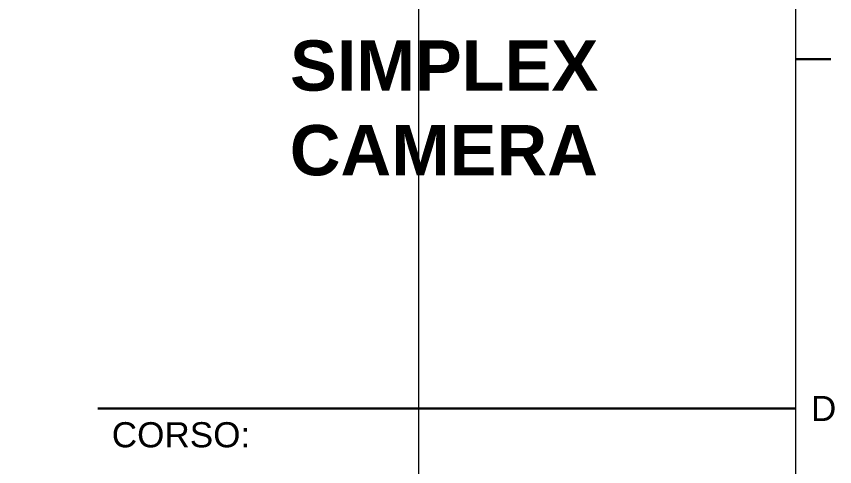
# Paper-space layout 'A730' of a CAD drawing. Header units: centimetres. Extents: x -398 to 580, y 3 to 433.
# Drawn here: x 518.3 to 576.9, y 201.9 to 234.2 of the extents above; entities that cross this region are included whole.
import ezdxf
from ezdxf.enums import TextEntityAlignment as Align

# ---------------------------------------------------------------- set-up
doc = ezdxf.new("R2010")
doc.units = ezdxf.units.CM
doc.layers.add('G-ANNO-NPLT', color=2, linetype='Continuous', lineweight=18, plot=False)
doc.layers.add('G-ANNO-TEXT', color=3, linetype='Continuous', lineweight=18)
doc.layers.add('G-ANNO-TTLB', color=3, linetype='Continuous', lineweight=18)
doc.styles.add('ARIAL', font='arial.ttf')
doc.styles.add('ARIAL-BOLD', font='arialbd.ttf')

# ---------------------------------------------------------------- blocks, each defined once
blk = doc.blocks.new('BLOCK_TITLE')
at = {"layer": 'G-ANNO-TTLB', "const_width": 0.18}
blk.add_lwpolyline([(0, 200), (-50, 200)], dxfattribs=at)
at = {"layer": 'G-ANNO-TEXT', "style": 'ARIAL'}
blk.add_text('CORSO:', height=1.8, dxfattribs=at).set_placement((-49, 199.016), align=Align.TOP_LEFT)
at = {"layer": 'G-ANNO-TEXT', "style": 'ARIAL-BOLD'}
for tag, p, height in [('PROJECT_TITLE_001', (-41.196, 228.219), 3.6), ('PROJECT_TITLE_002', (-36.081, 222.158), 3.6), ('PROJECT_TITLE_003', (-34.579, 216.097), 3.6), ('STUDENTS_001', (-30.84, 153.055), 1.8), ('DRAWING_TITLE_001', (-32.359, 142.662), 1.8), ('NOTES_001', (-25.172, 124.1), 1.8), ('FILENAME_001', (-35.854, 109.022), 1.8)]:
    blk.add_attdef(tag, p, '', height=height, dxfattribs=at)
at = {"layer": 'G-ANNO-TEXT', "style": 'ARIAL-BOLD', "flags": 2}
for tag, p in [('CLASS_001', (-38.723, 194.274)), ('CLASS_002', (-34.958, 191.243)), ('PROFESSOR_001', (-35.553, 175.357))]:
    blk.add_attdef(tag, p, '', height=1.8, dxfattribs=at)
at = {"layer": 'G-ANNO-TEXT', "style": 'ARIAL-BOLD'}
for tag, p in [('VERSION_9', (-49, 92.5)), ('VERSION_8', (-49, 87.5)), ('VERSION_7', (-49, 82.5)), ('VERSION_6', (-49, 77.5)), ('VERSION_5', (-49, 72.5)), ('VERSION_4', (-49, 67.5)), ('VERSION_3', (-49, 62.5)), ('VERSION_2', (-49, 57.5)), ('VERSION_1', (-49, 52.5)), ('SHEET_TOTAL', (-5.681, 47.981)), ('DATE', (-39.015, 5.53)), ('REV', (-39.015, 2.506))]:
    blk.add_attdef(tag, text='', height=1.8, dxfattribs=at).set_placement(p, align=Align.MIDDLE_LEFT)
for tag, p in [('DATA_9', (-2.806, 92.5)), ('DATA_8', (-2.806, 87.5)), ('DATA_7', (-2.806, 82.5)), ('DATA_6', (-2.806, 77.5)), ('DATA_5', (-2.806, 72.5)), ('DATA_4', (-2.806, 67.5)), ('DATA_3', (-2.806, 62.5)), ('DATA_2', (-2.806, 57.5)), ('DATA_1', (-2.806, 52.5)), ('SHEET_COPY', (-11.423, 47.981)), ('SCALE', (-4.416, 5.53))]:
    blk.add_attdef(tag, text='', height=1.8, dxfattribs=at).set_placement(p, align=Align.MIDDLE_RIGHT)
blk.add_attdef('SHEET', text='', height=9.6, dxfattribs=at).set_placement((-25, 25), align=Align.MIDDLE_CENTER)

psp = doc.layouts.new('A730')

# ---------------------------------------------------------------- linework, layer by layer
at = {"layer": 'G-ANNO-NPLT'}
psp.add_lwpolyline([(40.3564, 396.8467), (547.1026, 396.8467), (547.1026, 19.9643), (40.3564, 19.9643)], close=True, dxfattribs=at)
at = {"layer": 'G-ANNO-TTLB'}
psp.add_line((574.1359, 6.6803), (574.1359, 405.096), dxfattribs=at)
at = {"layer": 'G-ANNO-TTLB', "const_width": 0.18, "flags": 128}
psp.add_lwpolyline([(576.6359, 231.096), (574.1359, 231.096)], dxfattribs=at)

# ---------------------------------------------------------------- texts
at = {"layer": 'G-ANNO-TEXT', "style": 'ARIAL'}
psp.add_text('D', height=1.8, dxfattribs=at).set_placement((576.1193, 206.096), align=Align.MIDDLE_CENTER)

# ---------------------------------------------------------------- next in the draw order: block references
ref = psp.add_blockref('BLOCK_TITLE', (574.1359, 6.096))
ref.add_attrib('PROJECT_TITLE_002', 'SIMPLEX', (537.9037, 228.8446), dxfattribs={"layer": 'G-ANNO-TEXT', "height": 3.6, "style": 'ARIAL-BOLD'})
ref.add_attrib('PROJECT_TITLE_003', 'CAMERA', (537.8841, 222.7832), dxfattribs={"layer": 'G-ANNO-TEXT', "height": 3.6, "style": 'ARIAL-BOLD'})

doc.saveas('drawing.dxf')
